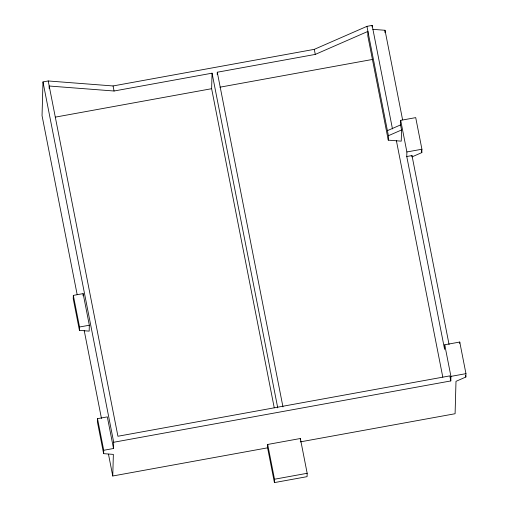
<?xml version="1.0" encoding="UTF-8"?>
<svg xmlns="http://www.w3.org/2000/svg" width="508" height="508" viewBox="0 0 508 508"><rect width="100%" height="100%" fill="white"/><g stroke="black" fill="none" stroke-linecap="round" stroke-linejoin="round"><path stroke-width="0.76" d="M392.474 128.93L372.154 25.4L366.928 26.352L314.293 49.352L113.068 85.954L48.209 80.969L42.983 81.915L42.043 115.653L77.172 294.659M49.136 88.392L49.206 86.023L114.065 91.008L212.058 73.184L277.736 407.841M73.33 295.396L73.235 298.774L79.438 330.378L89.167 331.127L89.332 325.222L83.128 293.618L73.33 295.396L79.534 327.006L79.438 330.378M83.071 295.827L83.128 293.618M103.632 453.657L103.727 450.279L113.525 448.5L107.321 416.89L97.523 418.675L97.428 422.046L103.632 453.657L113.36 454.4L112.757 475.996L267.589 447.827L267.684 444.456L300.349 438.512L307.175 473.285L307.08 476.656L274.415 482.6L267.589 447.827M113.525 448.5L113.697 442.258L42.983 81.915M274.244 407.797L211.626 88.703L212.058 73.184M217.221 74.562L217.284 72.231L315.284 54.407L367.919 31.407L367.798 35.846L388.271 140.157L401.237 141.154L401.555 129.965L400.558 124.911L400.685 120.352L415.715 117.621L421.919 149.231L421.824 152.603L411.95 156.915L411.988 155.569L406.762 156.521L444.602 349.333L444.729 344.773L459.753 342.043L465.957 373.653L465.861 377.025L455.994 381.337L455.092 413.728L300.253 441.89M274.415 482.6L274.511 479.228L267.684 444.456M300.311 439.865L300.349 438.512M372.11 26.949L372.154 25.4M384.956 32.588L385.02 30.277L372.809 29.337M388.271 140.157L388.391 135.719L366.928 26.352M406.762 156.521L406.889 151.962L400.685 120.352M113.697 442.258L450.806 380.936L450.933 376.384L444.729 344.773M459.715 343.395L459.753 342.043M387.401 130.658L400.558 124.911M388.391 135.719L401.555 129.965M55.296 117.138L211.626 88.703M219.964 87.186L372.402 59.461M406.889 151.962L421.919 149.231M79.534 327.006L89.332 325.222M450.933 376.384L465.957 373.653M274.511 479.228L307.175 473.285M421.367 150.292L421.824 152.603M465.563 375.482L465.861 377.025M411.988 155.569L449.066 344.494M385.02 30.277L402.59 119.793M450.806 380.936L449.815 375.882L117.932 436.251L48.209 80.969M396.367 140.538L442.798 377.139M314.293 49.352L315.284 54.407M217.284 72.231L282.962 406.895M113.068 85.954L114.065 91.008M84.195 330.454L101.454 418.401M108.483 454.203L112.757 475.996M97.523 418.675L103.727 450.279"/></g></svg>
